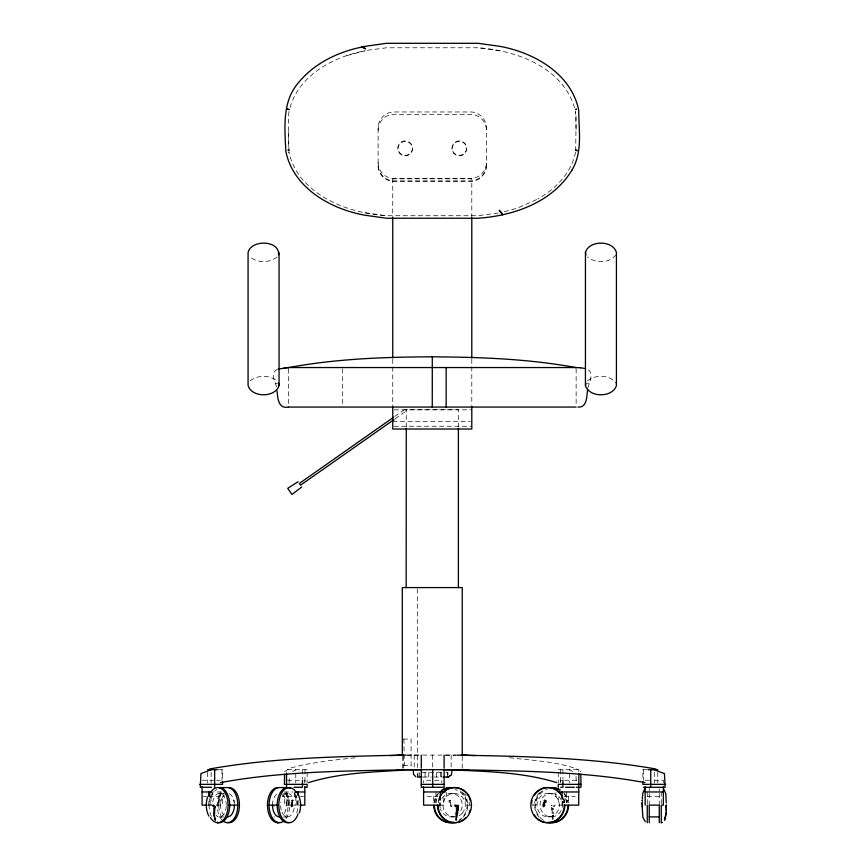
<?xml version="1.0" encoding="UTF-8"?>
<svg xmlns="http://www.w3.org/2000/svg" width="866" height="866" viewBox="0 0 866 866"><rect width="100%" height="100%" fill="white"/><g stroke="black" fill="none" stroke-linecap="round" stroke-linejoin="round"><path stroke-width="0.65" stroke-dasharray="4.33 3.25" d="M406.273 427.144L406.165 409.824M552.616 819.658L552.356 814.722L553.363 814.581L553.396 812.319L552.075 812.135L552.216 813.326L553.385 813.488L552.248 813.65L552.324 814.441L553.363 814.581L552.995 819.604M289.103 783.016L289.352 776.304M289.006 111.508L288.389 118.339L288.692 148.573M575.652 150.857L576.161 118.339L575.544 111.508L576.161 131.751M435.934 802.847L436.172 800.942A16.205 15.415 90 0 1 437.709 797.034M587.765 388.076C589.724 381.3 595.44 370.421 584.463 368.386M552.292 809.558L552.595 808.4L553.417 808.281C549.888 808.855 553.125 805.293 551.382 806.376L551.978 811.258L553.406 811.063L551.956 810.857L552.205 809.883L553.417 809.721L551.739 809.32M290.056 107.59C299.311 74.801 333.746 56.701 365.127 50.802L345.945 55.868M575.533 152.167C571.484 172.821 555.647 189.005 537.797 198.964M234.35 803.096L234.253 801.873L234.253 803.269M284.611 771.671L289.645 768.207L304.334 764.57L328.387 760.705L355.904 757.707M615.899 254.81C609.751 263.535 595.332 263.437 587.516 256.996M276.979 256.996C269.607 263.112 257.527 263.112 250.155 256.996M250.155 380.91C257.527 374.805 269.607 374.805 276.979 380.91M587.516 380.91C595.332 374.469 609.751 374.372 615.899 383.108M394.723 416.492L404.584 409.564M395.167 418.765L406.879 410.549L405.981 409.239M277.272 369.381C269.846 373.008 274.836 381.181 276.568 386.745M292.611 771.671L295.761 769.712L295.761 783.026M536.649 199.559L517.273 208.165L502.908 212.116M367.422 50.26L386.604 47.782L477.945 47.782C516.71 50.26 563.452 67.743 574.84 108.835M498.275 213.014L477.945 215.721L386.604 215.721C354.963 213.512 321.676 202.72 300.881 177.53C295.133 169.974 290.824 161.347 289.006 151.994C287.945 151.81 288.01 152.546 289.017 152.167M407.074 755.13L422.143 755.076M406.511 755.12L419.988 755.087M403.902 739.066L404.325 765.414M499.855 50.802L480.24 48.031M378.117 162.537A16.205 16.043 0 0 0 392.753 178.504L471.797 178.504A16.205 16.043 0 0 0 486.432 162.537M392.753 178.807L471.797 178.807L471.797 216.879M275.572 383.606L277.401 383.606M587.494 383.606L588.988 383.606M394.095 409.824L471.797 409.824M392.753 421.699L470.455 421.699M394.095 426.256L471.797 426.256M403.329 739.066L411.09 739.066L411.09 769.831M422.619 755.076L455.927 755.12M403.329 765.414L411.09 765.414M218.362 769.712L222.53 769.712L222.53 780.363M307.116 769.712L286.527 769.712L286.527 772.375M558.278 769.712L578.867 769.712L580.783 771.671M647.021 769.712L642.853 769.712L642.853 780.363M421.904 772.645L443.489 772.645M445.914 772.645L447.96 772.645L447.96 777.029M422.954 777.029L431.376 777.029M434.007 777.029L442.429 777.029M202.179 780.255L214.389 780.255M216.478 780.255L220.181 780.255M287.447 780.255L301.108 780.255M304.074 780.255L304.81 780.255L304.81 782.853M430.803 780.255L423.604 780.255L423.604 782.853M434.58 780.255L441.779 780.255L441.779 782.853M562.056 780.255L560.54 780.255L560.54 782.853M564.675 780.255L577.265 780.255M645.159 780.255L649.706 780.255M654.263 780.255L663.356 780.255L663.356 782.853M221.425 791.968L212.603 791.968L212.603 796.352M284.2 791.968L293.022 791.968M219.39 793.386L226.134 793.386M283.453 793.386L287.501 793.386M451.067 793.386L454.152 793.386M548.167 793.386A11.756 11.182 -90 0 1 557.845 811.009A11.756 11.182 -90 0 1 538.479 811.009A11.756 11.182 -90 0 1 548.167 793.386L551.263 793.386A11.756 11.182 -90 0 1 560.941 811.009A11.756 11.182 -90 0 1 541.575 811.009A11.756 11.182 -90 0 1 551.263 793.386M203.315 796.352L207.439 796.352M208.706 796.352L220.137 796.352M286.743 796.352L296.919 796.352M300.48 796.352L303.576 796.352M427.057 796.352L438.077 796.352M564.253 796.352L575.262 796.352M647.248 796.352L661.267 796.352M207.439 805.131L212.43 805.131M216.262 805.131L222.389 805.131L222.389 796.352L223.948 796.352L223.948 791.968M290.619 805.131L284.503 805.131L284.503 796.352L282.944 796.352L282.944 794.154M291.073 805.131L299.019 805.131M439.452 805.131L443.901 805.131L443.901 796.352L446.423 796.352L446.423 791.968M470.866 805.131L466.309 805.131L465.951 800.942A16.205 15.415 90 0 0 455.051 789.478M532.493 805.131L536.011 805.131L536.368 800.942A16.205 15.415 -90 0 1 547.269 789.478M562.868 805.131L558.429 805.131L558.429 796.352L555.896 796.352L555.896 791.968M219.39 816.887L226.134 816.887M283.453 816.887L287.501 816.887M451.067 816.887L454.152 816.887M548.167 816.887L551.263 816.887M445.395 755.087L456.306 755.109M509.479 757.707C532.644 760.586 556.892 761.322 578.867 769.712L578.867 772.375M365.127 212.711L384.309 215.472M572.783 771.671L569.633 769.712L569.633 783.026M274.1 816.541L274.241 817.407M566.386 802.847L566.148 800.942A16.205 15.415 -90 0 0 564.61 797.034M563.052 800.942L563.29 802.847M469.166 801.894L469.404 805.131M576.031 776.304L576.291 783.016M288.389 131.751L288.963 150.641M661.267 791.968L661.267 804.005M659.264 788.926L659.264 791.102M659.264 793.386L659.264 805.131M657.781 772.375L657.781 783.026M654.263 772.375L654.263 783.026M649.251 788.168L649.251 791.102M649.251 793.386L649.251 805.131M647.248 791.968L647.248 805.131M643.406 769.712L643.406 780.363M576.139 368.862L576.139 405.743M568.583 796.352L568.583 802.63M566.386 791.968L566.386 802.63M564.253 798.863L564.253 802.63M562.922 769.712L562.922 779.032M562.759 801.375L562.759 805.131M562.056 801.375L562.056 805.131M560.389 769.712L560.389 784.358M558.278 772.375L558.278 783.026M532.915 803.8L532.915 805.131M471.797 359.228L471.797 405.18M466.666 148.129A7.318 7.242 0 0 1 455.689 154.397A7.318 7.242 0 0 1 455.689 141.851A7.318 7.242 0 0 1 466.666 148.129L466.666 148.638A7.318 7.242 0 0 1 455.689 154.917A7.318 7.242 0 0 1 455.689 142.36A7.318 7.242 0 0 1 466.666 148.638M462.238 756.332L462.238 768.478M458.385 427.263L458.385 409.748L406.165 409.748L406.165 411.047M451.164 755.076L451.164 768.391M447.43 772.645L447.43 777.029M441.508 772.645L441.508 777.029M440.329 772.645L440.329 777.029M440.264 802.63L440.264 805.131M439.571 802.63L439.571 805.131M436.648 772.645L436.648 777.029M435.934 791.968L435.934 802.63M433.736 796.352L433.736 802.63M432.697 755.076L432.697 768.391M428.746 772.645L428.746 777.029M425.065 772.645L425.065 777.029M419.48 777.029L419.48 772.645L417.434 772.645L417.434 777.029M417.953 772.645L417.953 777.029M417.293 588.934L417.293 768.478M414.219 755.076L414.219 768.391M412.519 148.129A7.318 7.242 0 0 1 401.543 154.397A7.318 7.242 0 0 1 401.543 141.851A7.318 7.242 0 0 1 412.519 148.129L412.519 148.638A7.318 7.242 0 0 1 401.543 154.917A7.318 7.242 0 0 1 401.543 142.36A7.318 7.242 0 0 1 412.519 148.638M403.329 756.191L403.329 769.831M402.311 756.332L402.311 768.478M392.753 178.504L392.753 216.879M392.753 359.228L392.753 365.982M392.753 367.087L392.753 406.002M342.687 368.862L342.687 405.743M307.116 772.375L307.116 783.026M304.994 769.712L304.994 783.026M302.472 769.712L302.472 779.032M298.088 800.119L298.088 805.131M296.919 805.131L296.702 800.942A16.205 9.526 -90 0 0 292.264 791.102M295.847 796.352L295.847 805.131M294.278 791.968L294.278 796.352M288.822 805.131L288.605 800.942A16.205 9.526 -90 0 0 284.86 791.86M288.41 368.862L288.41 405.743M288.107 796.352L288.107 805.131M286.743 791.968L286.743 805.131M221.988 769.712L221.988 780.363M220.181 791.968L220.137 805.131M218.784 796.352L218.784 805.131M218.059 805.131L218.286 800.942A16.205 9.526 -90 0 1 222.021 791.86M211.131 772.375L211.131 783.026M211.044 796.352L211.044 805.131M209.962 805.131L210.189 800.942A16.205 9.526 -90 0 1 216.922 789.478M208.803 801.375L208.803 805.131M207.602 772.375L207.602 783.026M486.432 164.908A16.205 16.043 0 0 1 471.797 180.875L392.753 180.875A16.205 16.043 0 0 1 378.117 164.908M212.711 802.089A11.756 6.906 -90 0 1 220.289 793.483A11.756 6.906 -90 0 1 226.297 805.131M226.275 806.159A11.756 6.906 -90 0 1 215.937 815.317M229.274 793.786A11.756 6.906 -90 0 1 234.166 802.089M224.034 815.317A11.756 6.906 -90 0 1 224.034 794.956M221.804 817.558A17.569 10.327 -90 0 1 221.804 792.715M222.324 820.351A17.569 10.327 -90 0 1 220.191 792.715M210.135 797.359A17.569 10.327 -90 0 0 209.063 805.131A17.569 10.327 90 0 0 211.477 816.432M210.449 796.352A17.569 10.327 -90 0 1 211.477 793.841M441.909 798.398A11.756 11.182 -90 0 1 458.244 796.135A11.756 11.182 -90 0 1 458.969 813.445M453.957 816.486A11.756 11.182 -90 0 1 441.909 811.875M441.379 811.009A11.756 11.182 -90 0 1 440.556 809.158M440.264 808.184A11.756 11.182 -90 0 1 440.264 802.089M433.888 802.847A17.569 16.703 90 0 1 437.893 793.548M460.615 791.199A17.569 16.703 90 0 1 458.796 820.351M438.218 802.847A17.569 16.703 -90 0 1 438.64 800.595M434.505 802.847A17.569 16.703 90 0 1 438.51 793.548M462.877 792.715A17.569 16.703 90 0 1 462.877 817.558M461.232 819.074A17.569 16.703 90 0 1 459.413 820.351M465.064 793.678A16.205 15.415 -90 0 1 466.384 795.269M282.857 794.956A11.756 6.906 -90 0 1 282.857 815.317M272.487 805.131A11.756 6.906 -90 0 1 277.607 793.786M282.619 796.828A11.756 6.906 -90 0 1 293.487 799.264M294.169 808.184A11.756 6.906 -90 0 1 288.4 816.79A11.756 6.906 -90 0 1 281.515 811.009M281.233 810.111A11.756 6.906 -90 0 1 280.822 802.089M285.076 792.715A17.569 10.327 90 0 1 285.076 817.558M295.403 793.841A17.569 10.327 -90 0 1 296.443 813.921M286.7 792.715A17.569 10.327 -90 0 1 289.72 805.131A17.569 10.327 90 0 1 285.315 819.528M274.208 806.538A1.624 0.953 -90 0 1 273.981 806.701M563.679 800.595A17.569 16.703 90 0 1 564.112 802.847M564.437 793.548A17.569 16.703 -90 0 1 568.442 802.847M543.523 820.351A17.569 16.703 -90 0 1 543.523 789.922M564.296 800.595A17.569 16.703 90 0 1 564.729 802.847M539.442 792.715A17.569 16.703 90 0 0 534.549 805.131A17.569 16.703 -90 0 0 539.442 817.558M563.809 793.548A17.569 16.703 90 0 1 567.815 802.847M378.117 130.311A16.205 16.043 0 0 1 392.753 114.344L471.797 114.344A16.205 16.043 0 0 1 486.432 130.311M486.432 165.428C486.573 173.492 479.807 180.778 471.797 181.395L392.753 181.395C384.742 180.778 377.987 173.492 378.117 165.428L378.117 127.941A16.205 16.043 0 0 1 392.753 111.974L471.797 111.974A16.205 16.043 0 0 1 486.432 127.941L486.432 165.428M450.439 805.131L450.233 805.943L451.489 806.711A3.15 2.988 -90 0 0 451.792 804.319L451.024 804.536L450.688 801.873L450.439 805.131M449.735 801.873L448.902 801.992L449.735 801.873M553.028 806.701L553.818 806.701A1.624 1.537 -90 0 0 554.965 805.131L553.428 805.131L553.028 806.701M551.934 805.553L551.263 805.434L551.934 805.553M233.885 800.39L233.138 800.552L234.177 800.953L233.885 800.39M450.504 800.336L448.902 800.552L450.58 800.953L450.504 800.336M462.065 813.445A11.756 11.182 -90 0 0 457.053 793.786A11.756 11.182 -90 0 0 443.36 808.184A11.756 11.182 -90 0 0 462.065 813.445"/><path stroke-width="1.3" d="M406.165 587.581L406.273 428.497M288.681 367.552C335.986 358.784 384.266 356.998 432.286 356.835L432.275 407.063M666.268 806.538L666.268 805.131L666.268 806.82M666.268 805.943L666.235 811.258L666.268 807.859M642.247 802.1L642.247 805.131M666.268 806.278L666.268 807.534M446.163 407.063L446.163 367.552M284.568 774.204L284.405 784.358L307.116 784.358L307.116 787.281L304.626 787.281M642.28 799.015L642.875 792.866L644.813 789.034M666.062 814.581L664.558 820.21L666.203 812.135L666.149 813.326M214.768 809.32L214.984 806.376C213.729 805.283 216.099 808.573 213.718 808.281L214.638 811.258L213.75 811.063L214.649 810.857L214.432 809.558M666.073 814.441L666.138 813.488M587.581 389.494C586.737 395.859 587.321 407.951 577.936 407.063M457.995 809.32L457.746 811.258L456.306 811.063L457.768 810.857L457.529 809.883L456.317 809.721L457.995 809.32L458.363 806.376C456.62 805.293 459.857 808.855 456.317 808.281L457.151 808.4L457.443 809.558M278.527 254.81C279.967 240.077 251.108 239.265 248.077 252.45L248.077 385.457C251.584 397.895 275.54 397.895 279.058 385.457L279.058 252.45M585.438 252.45C588.956 240.012 612.912 240.012 616.43 252.45L616.43 385.457C612.912 397.895 588.956 397.895 585.438 385.457L585.438 252.45L585.968 254.81M585.438 385.457L585.968 383.108M207.483 797.326C205.588 803.486 205.859 810.446 208.933 816.183M299.409 812.947C301.303 806.787 301.032 799.827 297.947 794.09M362.053 47.284C361.891 45.671 370.161 51.808 362.053 47.024C337.913 51.928 314.304 63.294 298.51 82.66C281.84 101.658 284.795 127.962 285.823 151.225C293.141 187.911 330.682 209.128 364.922 215.223L386.452 218.232L478.097 218.232C513.755 215.796 552.367 202.254 571.798 170.364L571.885 170.169M571.798 170.364C582.872 152.232 578.78 130.365 578.726 110.318C571.408 73.621 533.867 52.404 499.628 46.309L478.097 43.3L386.452 43.3L362.053 46.775M451.338 775.297L452.117 769.712L413.266 769.712L413.526 774.301L415.788 776.694M450.439 787.573L450.439 787.573A17.569 16.703 90 0 0 442.093 789.922M393.619 417.26L299.333 483.445L300.534 485.187L394.062 419.545M661.267 822.7L661.981 822.408L661.267 822.7L661.267 805.131M211.131 769.712L200.923 773.619L200.273 787.281L202.687 787.281M308.599 782.604C338.509 773.23 370.28 772.071 401.359 770.285M278.213 369.046L288.865 367.552M209.507 768.997C273.126 757.663 338.195 756.592 402.658 755.13M220.494 782.604C280.79 771.422 342.535 771.086 403.664 769.787M447.43 777.029L448.274 776.878A4.168 3.843 -90 0 0 449.216 776.445M284.124 367.769L288.757 367.552M389.971 755.563L403.34 755.184M412.963 769.722L396.617 769.787L420.908 769.831M288.41 367.552L576.139 367.552M580.317 367.769L584.463 368.386M288.107 407.063C278.484 409.261 277.477 397.646 277.131 390.999M288.41 407.063L576.139 407.063M398.793 755.152L405.851 755.152M655.887 768.997C590.352 757.436 523.345 756.321 456.967 755.141M207.602 769.712L217.344 769.712M648.039 769.712L657.781 769.712M443.641 769.831L468.777 769.787L451.164 769.712M417.434 777.029L421.904 777.029M443.489 777.029L447.96 777.029M199.732 784.358L222.53 784.358L222.53 781.695M421.277 784.358L444.106 784.358M580.058 787.281L580.978 787.281L580.978 784.358L558.278 784.358L558.278 787.281M665.662 784.358L642.853 784.358L642.853 781.695M203.488 787.281L211.726 787.281M293.975 787.281L302.472 787.281L302.472 780.363M423.81 787.281L421.277 787.281L421.277 769.712M424.621 787.281L440.762 787.281M441.573 787.281L444.106 787.281L444.106 769.712M560.757 787.281L562.922 787.281L562.922 780.363M565.541 787.281L574.277 787.281M576.226 787.281L578.867 787.281M643.406 787.281L661.895 787.281M662.707 787.281L665.12 787.281L664.46 773.619L654.263 769.712M202.081 791.968L211.336 791.968M295.544 791.968L304.81 791.968M423.604 791.968L445.189 791.968M558.364 791.968L578.715 791.968M645.159 791.968L663.356 791.968M206.822 805.131L202.081 805.131L202.081 786.761M228.808 805.131L237.814 805.131M289.298 822.429A17.569 10.327 -90 0 1 277.217 806.668A17.569 10.327 -90 0 1 287.501 787.573L279.404 787.573A17.569 10.327 -90 0 0 269.077 805.131L278.073 805.131M300.058 805.131L304.81 805.131L304.81 786.761M433.173 805.131L423.604 805.131L423.604 786.761M437.871 805.131L434.364 805.131A17.569 16.703 90 0 0 454.325 822.364M564.448 805.131L567.966 805.131A17.569 16.703 -90 0 1 547.994 822.364M569.157 805.131L578.715 805.131L578.867 773.706M662.144 805.131L663.356 805.131L663.356 786.761M649.251 816.887L659.264 816.887M461.448 755.13L466.59 755.152M432.286 356.879L432.286 356.835C480.294 357.095 528.552 358.87 575.868 367.552M461.719 769.787C522.847 771.086 584.593 771.422 644.899 782.604M462.043 755.184L475.412 755.563M454.022 769.982C488.424 771.53 523.638 772.407 556.784 782.604M575.684 367.552L580.426 367.769M229.111 787.573L229.707 787.865L229.111 787.573A17.569 10.327 -90 0 1 239.395 806.668A17.569 10.327 -90 0 1 227.314 822.429M645.322 821.682L642.875 817.407L642.247 807.361M663.713 789.034L665.813 793.732L666.268 802.912M298.11 481.658L287.728 488.337L291.929 494.475L301.758 486.973M278.527 383.108L279.058 385.457M580.815 774.204L580.978 784.358M642.247 802.739L642.247 806.711L642.247 805.943M659.264 822.7L659.264 805.131L649.251 805.131L649.251 822.7M650.734 769.712L650.734 787.281M647.248 805.131L647.248 822.7M645.159 786.761L645.159 805.131M562.056 791.968L562.056 798.863M471.797 217.756L471.797 357.907M471.797 406.587L471.797 429.016L392.753 429.016L392.753 407.063M462.238 754.979L462.238 587.581L402.311 587.581L402.311 754.979M458.385 428.616L458.385 587.581M444.106 755.152L444.106 768.207M440.264 791.968L440.264 800.119M432.697 769.712L432.697 787.281M421.277 755.152L421.277 768.207M392.753 217.756L392.753 357.907M298.088 791.968L298.088 795.259M286.527 773.706L286.527 787.281M214.66 769.712L214.66 787.281M208.803 791.968L208.803 796.352A17.569 10.327 90 0 1 209.864 793.841M449.963 775.73A4.157 3.832 -90 0 0 450.288 775.297A4.168 3.843 -90 0 1 450.028 775.73M449.162 776.445A4.157 3.832 -90 0 1 447.192 777.051M234.394 805.131A11.756 6.906 -90 0 1 227.487 816.887M223.125 821.055A17.569 10.327 -90 0 0 237.565 808.941A17.569 10.327 -90 0 0 227.487 787.573L219.39 787.573A17.569 10.327 -90 0 1 229.707 805.131A17.569 10.327 90 0 1 217.593 822.429M210.47 792.715A17.569 10.327 90 0 1 225.073 792.715A17.569 10.327 90 0 1 225.073 817.558A17.569 10.327 90 0 1 210.47 817.558M453.708 822.364A17.569 16.703 90 0 1 433.736 805.131M438.64 800.595A17.569 16.703 -90 0 1 465.507 791.686A17.569 16.703 -90 0 1 461.838 821.055A17.569 16.703 -90 0 1 438.077 805.131M440.891 791.199A17.569 16.703 90 0 1 451.067 787.573M470.292 809.678A17.569 16.703 -90 0 1 469.134 812.914M465.973 817.558A17.569 16.703 -90 0 1 447.765 821.358A17.569 16.703 -90 0 1 437.449 805.131M442.342 792.715A17.569 16.703 90 0 1 465.973 792.715M467.413 794.447A17.569 16.703 90 0 1 468.625 796.352M469.134 797.359A17.569 16.703 90 0 1 470.292 800.595M279.404 816.887A11.756 6.906 -90 0 1 272.487 805.131M298.056 813.921A17.569 10.327 -90 0 1 283.193 819.528A17.569 10.327 -90 0 1 281.212 793.851A17.569 10.327 -90 0 1 296.421 792.715M288.4 787.638A17.569 10.327 -90 0 1 290.175 788.168M284.557 820.351A17.569 10.327 90 0 1 269.077 805.131M279.577 822.429A17.569 10.327 90 0 1 267.497 806.668A17.569 10.327 90 0 1 277.78 787.573M564.253 805.131A17.569 16.703 90 0 1 540.817 821.217A17.569 16.703 90 0 1 536.26 792.184A17.569 16.703 90 0 1 563.365 799.491M551.88 787.573A17.569 16.703 -90 0 1 560.226 789.922M568.583 805.131A17.569 16.703 -90 0 1 548.611 822.364M564.87 805.131A17.569 16.703 90 0 1 555.55 820.892A17.569 16.703 90 0 1 537.992 819.074M536.357 817.558A17.569 16.703 90 0 1 534.279 814.895M531.605 802.847A17.569 16.703 90 0 1 532.027 800.595M534.279 795.378A17.569 16.703 90 0 1 538.89 790.528M539.81 789.922A17.569 16.703 90 0 1 559.977 792.715M551.263 787.573A17.569 16.703 90 0 1 559.609 789.922M292.243 803.312L292.34 805.943L291.561 806.711A3.15 1.851 -90 0 1 291.377 804.319L292.059 801.873L292.243 803.312M642.258 800.336L642.258 800.953L642.269 800.39M214.53 813.65L213.978 815.599L215.298 820.254L213.783 812.319L214.595 812.135L214.552 813.326L213.826 813.488L214.53 813.65M544.498 803.312L544.66 805.943L543.415 806.711A3.15 2.988 -90 0 1 543.112 804.319L543.88 804.536L544.216 801.873L544.498 803.312M456.295 812.319L456.101 820.254L457.259 814.722L456.252 814.581L457.41 813.65L456.285 813.488L457.454 813.326L457.627 812.135L456.295 812.319M292.167 800.336L292.123 800.953L293.152 800.552L292.167 800.336M287.447 109.192L289.006 109.549L287.447 109.192M575.544 150.024L577.102 150.641L575.544 150.024M457.833 805.348L458.45 805.737L457.833 805.348M544.411 800.336L544.324 800.953L546.002 800.552L544.411 800.336M502.605 214.606L501.674 214.476C505.214 215.883 493.75 204.138 502.605 214.606M214.194 806.538L213.469 806.701A1.624 0.953 -90 0 1 212.765 805.131L213.718 805.131L214.194 806.538M457.096 806.538L455.927 806.701A1.624 1.537 -90 0 1 454.78 805.131L456.317 805.131L457.096 806.538M289.017 150.197L288.183 150.11L289.017 150.197M277.207 822.408L277.78 822.7L277.207 822.408M576.345 109.246L575.544 109.549L576.345 109.246M546.002 801.992L545.169 801.873L546.002 801.992M289.699 787.865L289.114 787.573L289.677 787.865M217.214 822.408L217.767 822.7L217.214 822.408"/></g></svg>
